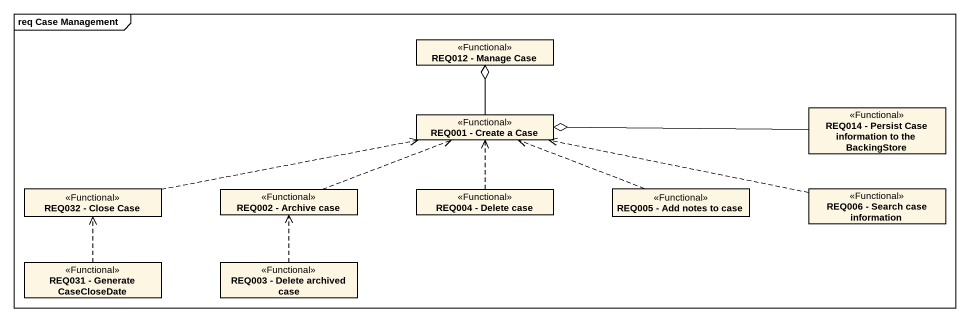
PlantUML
@startuml
mainframe req Case Management
hide circle
hide empty members
class "REQ012 - Manage Case" as REQ012_Manage_Case <<Functional>>
class "REQ001 - Create a Case" as REQ001_Create_a_Case <<Functional>>
class "REQ014 - Persist Case information to the BackingStore" as REQ014_Persist_Case <<Functional>>
class "REQ032 - Close Case" as REQ032_Close_Case <<Functional>>
class "REQ002 - Archive case" as REQ002_Archive_case <<Functional>>
class "REQ004 - Delete case" as REQ004_Delete_case <<Functional>>
class "REQ005 - Add notes to case" as REQ005_Add_notes_to_case <<Functional>>
class "REQ006 - Search case information" as REQ006_Search_case <<Functional>>
class "REQ031 - Generate CaseCloseDate" as REQ031_Generate <<Functional>>
class "REQ003 - Delete archived case" as REQ003_Delete_archived_case <<Functional>>
REQ001_Create_a_Case -up-o REQ012_Manage_Case
REQ014_Persist_Case -left-o REQ001_Create_a_Case
REQ032_Close_Case .right.> REQ001_Create_a_Case
REQ002_Archive_case .right.> REQ001_Create_a_Case
REQ004_Delete_case .up.> REQ001_Create_a_Case
REQ005_Add_notes_to_case .left.> REQ001_Create_a_Case
REQ006_Search_case .left.> REQ001_Create_a_Case
REQ031_Generate .up.> REQ032_Close_Case
REQ003_Delete_archived_case .up.> REQ002_Archive_case
@enduml
